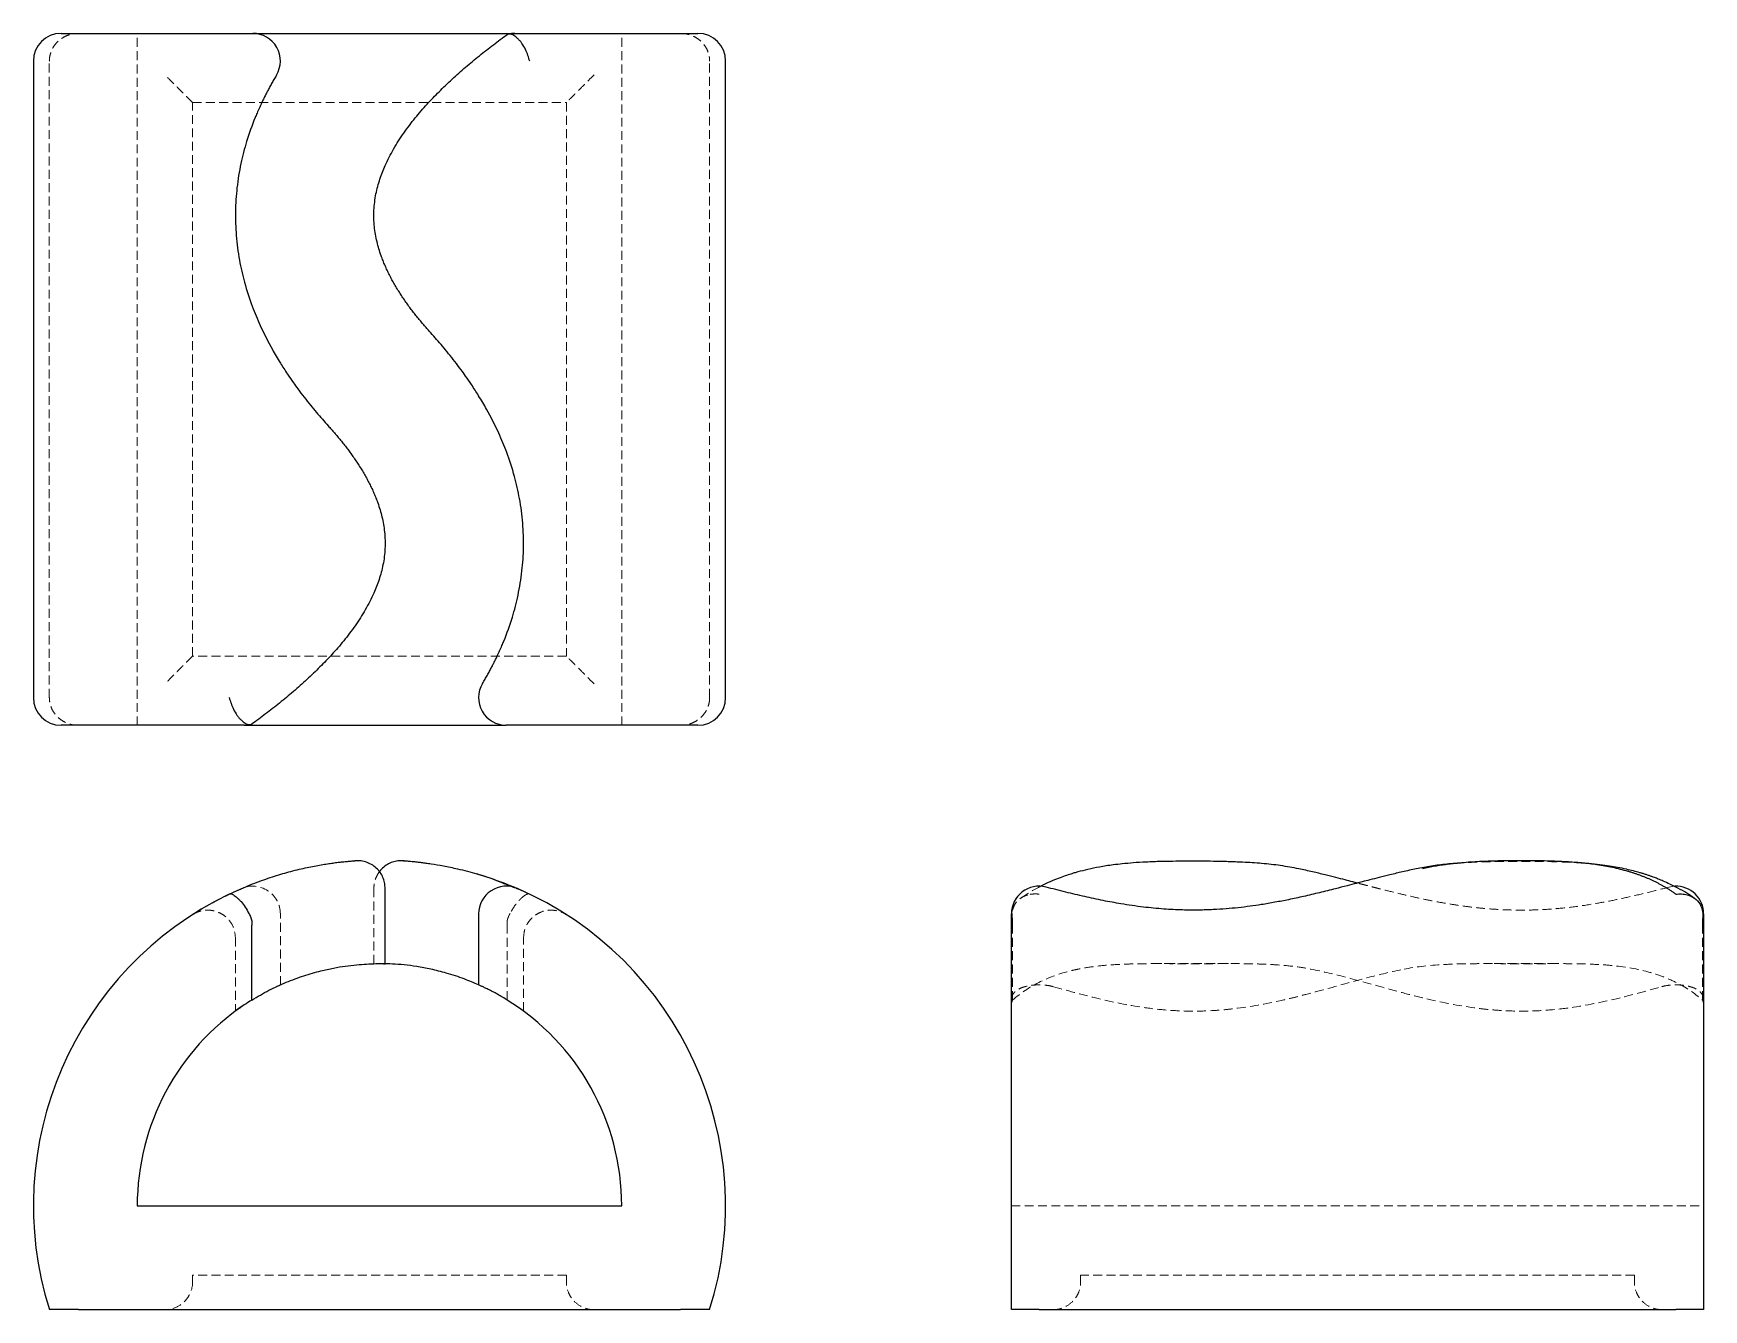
# Model space of a CAD drawing. Header units: millimetres. Extents: x 33 to 273, y 25 to 208.
import ezdxf

# ---------------------------------------------------------------- set-up
doc = ezdxf.new("R2010")
doc.units = ezdxf.units.MM
doc.linetypes.add('HIDDEN', pattern=[1.905, 1.27, -0.635])

msp = doc.modelspace()

# ---------------------------------------------------------------- linework, layer by layer
at = {"color": 7, "linetype": 'Continuous', "lineweight": 25}
for p, q in [((37.42, 207.54), (64.85, 207.54)), ((64.85, 207.54), (102.37, 207.54)), ((101.47, 207.43), (101.46, 207.43)), ((101.7, 207.43), (101.69, 207.43)), ((102.37, 207.54), (128.58, 207.54)), ((33.46, 203.58), (33.46, 112.42)), ((132.54, 112.42), (132.54, 203.58)), ((63.63, 108.46), (37.42, 108.46)), ((63.63, 108.46), (101.15, 108.46)), ((64.3, 108.57), (64.31, 108.57)), ((64.53, 108.57), (64.54, 108.57)), ((128.58, 108.46), (101.15, 108.46)), ((63.09, 85.01), (63.27, 85.09)), ((83.8, 85.12), (83.79, 85.12)), ((83.81, 74.32), (83.81, 85.12)), ((97.19, 81.46), (97.19, 71.27)), ((173.46, 24.79), (173.46, 81.46)), ((272.54, 81.46), (272.54, 80.91)), ((64.72, 80.3), (64.72, 79.84)), ((64.72, 69.12), (64.72, 79.84)), ((272.54, 80.91), (272.54, 24.79)), ((48.32, 39.65), (117.68, 39.65)), ((39.91, 24.79), (126.09, 24.79)), ((177.42, 24.79), (268.58, 24.79))]:
    msp.add_line(p, q, dxfattribs=at)
at = {"color": 7, "linetype": 'HIDDEN', "lineweight": 18}
for p, q in [((48.32, 108.46), (48.32, 207.54)), ((117.68, 108.46), (117.68, 207.54)), ((35.74, 112.42), (35.74, 203.58)), ((130.26, 112.42), (130.26, 203.58)), ((56.25, 118.37), (56.25, 197.63)), ((56.25, 197.63), (109.75, 197.63)), ((109.75, 197.63), (109.75, 118.37)), ((109.75, 118.37), (56.25, 118.37)), ((60.39, 83.73), (61.57, 84.32)), ((60.91, 83.99), (60.86, 83.96)), ((82.19, 85.12), (82.19, 74.32)), ((82.2, 85.12), (82.21, 85.12)), ((104.51, 84.27), (103.25, 84.86)), ((57.24, 81.96), (57.53, 82.14)), ((57.44, 82.08), (57.24, 81.96)), ((68.81, 71.27), (68.81, 81.46)), ((109.72, 81.37), (109.71, 81.37)), ((101.28, 80.3), (101.28, 79.84)), ((101.28, 69.12), (101.28, 79.84)), ((173.61, 80.3), (173.61, 79.84)), ((173.61, 69.12), (173.61, 79.84)), ((272.39, 80.3), (272.39, 79.84)), ((272.39, 69.12), (272.39, 79.84)), ((62.38, 78.05), (62.38, 67.54)), ((62.4, 78.05), (62.41, 78.05)), ((103.6, 78.05), (103.59, 78.05)), ((103.62, 67.55), (103.62, 78.05)), ((204.53, 74.33), (194.51, 74.33)), ((251.47, 74.33), (241.59, 74.33)), ((67.51, 70.66), (68.25, 71.03)), ((97.42, 71.19), (97.19, 71.28)), ((64.26, 68.83), (64.84, 69.19)), ((101.22, 69.15), (101.09, 69.23)), ((173.46, 39.65), (272.54, 39.65)), ((56.25, 29.74), (56.25, 28.75)), ((109.75, 29.74), (56.25, 29.74)), ((109.75, 29.74), (109.75, 28.75)), ((262.63, 29.74), (183.37, 29.74)), ((183.37, 29.74), (183.37, 28.75)), ((262.63, 29.74), (262.63, 28.75))]:
    msp.add_line(p, q, dxfattribs=at)
at = {"color": 7, "linetype": 'HIDDEN', "lineweight": 18, "flags": 128}
for points in [[(101.28, 207.39), (101.28, 207.39)], [(64.72, 108.61), (64.72, 108.61)], [(268.44, 85.42), (268.29, 85.41), (267.58, 85.29)]]:
    msp.add_lwpolyline(points, dxfattribs=at)
at = {"color": 7, "linetype": 'Continuous', "lineweight": 25}
for centre, radius, start, end in [((37.42, 203.58), 3.96, 90, 180), ((64.85, 203.58), 3.96, 329.0919, 90), ((102.37, 203.58), 3.96, 90, 104.0644), ((128.58, 203.58), 3.96, 0, 90), ((37.42, 112.42), 3.96, 180, 270), ((101.15, 112.42), 3.96, 149.0919, 270), ((128.58, 112.42), 3.96, 270, 0), ((63.63, 112.42), 3.96, 270, 284.0644), ((83, 39.65), 49.54, 115.7273, 197.4576), ((101.15, 81.46), 3.96, 66.5275, 180), ((83, 39.65), 49.54, 342.5424, 66.5275), ((177.42, 81.46), 3.96, 75.4273, 180), ((268.58, 81.46), 3.96, 0, 91.9604), ((268.58, 80.91), 3.96, 0, 25.4926), ((83, 39.65), 34.68, 123.955, 180), ((83, 39.65), 34.68, 0, 58.4332)]:
    msp.add_arc(centre, radius, start, end, dxfattribs=at)
at = {"color": 7, "linetype": 'HIDDEN', "lineweight": 18}
for centre, start, end in [((64.85, 81.46), 0, 113.4725), ((177.42, 80.91), 154.4418, 180)]:
    msp.add_arc(centre, 3.96, start, end, dxfattribs=at)
for points, knots in [([(35.74, 203.58), (35.74, 203.85), (35.77, 204.11), (35.88, 204.63), (35.97, 204.89), (36.18, 205.37), (36.31, 205.6), (36.63, 206.03), (36.8, 206.24), (37.19, 206.6), (37.41, 206.76), (37.86, 207.04), (38.1, 207.16), (38.6, 207.35), (38.86, 207.42), (39.38, 207.52), (39.65, 207.54), (39.91, 207.54)], [0, 0, 0, 0, 0.125, 0.125, 0.25, 0.25, 0.375, 0.375, 0.5, 0.5, 0.625, 0.625, 0.75, 0.75, 0.875, 0.875, 1, 1, 1, 1]), ([(101.69, 207.43), (101.68, 207.43), (101.64, 207.44), (101.59, 207.44), (101.53, 207.43), (101.5, 207.43), (101.48, 207.43), (101.47, 207.43)], [0, 0, 0, 0, 0.048475, 0.454603, 0.657553, 0.853259, 1, 1, 1, 1]), ([(126.09, 207.54), (126.35, 207.54), (126.62, 207.52), (127.14, 207.42), (127.4, 207.35), (127.9, 207.16), (128.14, 207.04), (128.59, 206.76), (128.8, 206.6), (129.19, 206.24), (129.37, 206.04), (129.68, 205.61), (129.82, 205.37), (130.03, 204.89), (130.12, 204.64), (130.23, 204.11), (130.26, 203.85), (130.26, 203.58)], [0, 0, 0, 0, 0.125, 0.125, 0.25, 0.25, 0.375, 0.375, 0.5, 0.5, 0.625, 0.625, 0.75, 0.75, 0.875, 0.875, 1, 1, 1, 1]), ([(56.25, 197.63), (56.25, 197.63), (56.16, 197.72), (55.87, 198.01), (55.75, 198.13), (55.45, 198.43), (55.28, 198.6), (54.7, 199.18), (54.23, 199.65), (53.26, 200.62), (52.75, 201.13), (52.29, 201.6)], [0, 0, 0, 0, 0.25, 0.25, 0.375, 0.375, 0.5, 0.5, 0.75, 0.75, 1, 1, 1, 1]), ([(113.71, 201.6), (113.25, 201.13), (112.74, 200.62), (111.77, 199.65), (111.3, 199.18), (110.72, 198.6), (110.55, 198.43), (110.25, 198.13), (110.13, 198.01), (109.84, 197.72), (109.75, 197.63), (109.75, 197.63)], [0, 0, 0, 0, 0.25, 0.25, 0.5, 0.5, 0.625, 0.625, 0.75, 0.75, 1, 1, 1, 1]), ([(56.25, 118.37), (56.25, 118.37), (56.16, 118.28), (55.87, 117.99), (55.75, 117.87), (55.45, 117.57), (55.28, 117.4), (54.7, 116.82), (54.23, 116.35), (53.26, 115.38), (52.75, 114.87), (52.29, 114.4)], [0, 0, 0, 0, 0.25, 0.25, 0.375, 0.375, 0.5, 0.5, 0.75, 0.75, 1, 1, 1, 1]), ([(113.71, 114.4), (113.25, 114.87), (112.74, 115.38), (111.77, 116.35), (111.3, 116.82), (110.72, 117.4), (110.55, 117.57), (110.25, 117.87), (110.13, 117.99), (109.84, 118.28), (109.75, 118.37), (109.75, 118.37)], [0, 0, 0, 0, 0.25, 0.25, 0.5, 0.5, 0.625, 0.625, 0.75, 0.75, 1, 1, 1, 1]), ([(39.91, 108.46), (39.65, 108.46), (39.38, 108.48), (38.86, 108.58), (38.6, 108.65), (38.1, 108.84), (37.86, 108.96), (37.41, 109.24), (37.2, 109.4), (36.81, 109.76), (36.63, 109.96), (36.32, 110.39), (36.18, 110.63), (35.97, 111.11), (35.88, 111.36), (35.77, 111.89), (35.74, 112.15), (35.74, 112.42)], [0, 0, 0, 0, 0.125, 0.125, 0.25, 0.25, 0.375, 0.375, 0.5, 0.5, 0.625, 0.625, 0.75, 0.75, 0.875, 0.875, 1, 1, 1, 1]), ([(130.26, 112.42), (130.26, 112.15), (130.23, 111.89), (130.12, 111.37), (130.03, 111.11), (129.82, 110.63), (129.69, 110.4), (129.37, 109.97), (129.2, 109.76), (128.81, 109.4), (128.59, 109.24), (128.14, 108.96), (127.9, 108.84), (127.4, 108.65), (127.14, 108.58), (126.62, 108.48), (126.35, 108.46), (126.09, 108.46)], [0, 0, 0, 0, 0.125, 0.125, 0.25, 0.25, 0.375, 0.375, 0.5, 0.5, 0.625, 0.625, 0.75, 0.75, 0.875, 0.875, 1, 1, 1, 1]), ([(64.31, 108.57), (64.32, 108.57), (64.36, 108.56), (64.41, 108.56), (64.47, 108.57), (64.5, 108.57), (64.52, 108.57), (64.53, 108.57)], [0, 0, 0, 0, 0.048475, 0.454603, 0.657553, 0.853259, 1, 1, 1, 1]), ([(255.35, 88.71), (255.15, 88.73), (254.45, 88.79), (253.17, 88.85), (251.45, 88.92), (249.51, 88.96), (247.35, 88.98), (245.03, 88.97), (242.66, 88.94), (240.31, 88.88), (238.41, 88.79), (237.34, 88.7), (236.99, 88.67)], [0, 0, 0, 0, 0.037542, 0.127062, 0.222898, 0.326246, 0.436613, 0.552937, 0.675824, 0.803101, 0.935644, 1, 1, 1, 1]), ([(82.99, 87.49), (82.83, 87.26), (82.52, 86.79), (82.25, 85.97), (82.21, 85.4), (82.19, 85.12)], [0, 0, 0, 0, 0.332611, 0.673332, 1, 1, 1, 1]), ([(63.6, 85.21), (63.24, 85.05), (62.48, 84.73), (61.37, 84.21), (60.25, 83.65), (59.19, 83.09), (58.6, 82.76), (58.32, 82.6)], [0, 0, 0, 0, 0.173152, 0.36338, 0.570668, 0.795215, 1, 1, 1, 1]), ([(103.91, 84.17), (103.76, 84.08), (103.58, 83.96), (103.31, 83.71), (103.21, 83.62), (103.02, 83.43), (102.92, 83.32), (102.63, 82.98), (102.43, 82.72), (102.05, 82.14), (101.87, 81.84), (101.7, 81.52)], [0, 0, 0, 0, 0.25, 0.25, 0.375, 0.375, 0.5, 0.5, 0.75, 0.75, 1, 1, 1, 1]), ([(103.62, 84.7), (103.37, 84.8), (102.97, 84.97), (102.64, 85.09), (102.51, 85.13)], [0, 0, 0, 0, 0.626462, 1, 1, 1, 1]), ([(102.73, 85.09), (102.99, 84.98), (103.72, 84.65), (104.54, 84.27), (105.05, 84.01), (105.15, 83.96)], [0, 0, 0, 0, 0.291155, 0.850709, 1, 1, 1, 1]), ([(104.5, 84.28), (104.44, 84.31), (104.35, 84.32), (104.15, 84.29), (104.03, 84.25), (103.9, 84.17)], [0, 0, 0, 0, 0.5, 0.5, 1, 1, 1, 1]), ([(175.78, 84.17), (175.47, 84.08), (175.17, 83.96), (174.78, 83.71), (174.66, 83.62), (174.43, 83.43), (174.32, 83.32), (174.04, 82.98), (173.88, 82.72), (173.65, 82.14), (173.59, 81.84), (173.57, 81.52)], [0, 0, 0, 0, 0.25, 0.25, 0.375, 0.375, 0.5, 0.5, 0.75, 0.75, 1, 1, 1, 1]), ([(177.57, 85.36), (177.51, 85.34), (176.96, 85.07), (176.04, 84.54), (175.2, 83.98), (174.83, 83.73)], [0, 0, 0, 0, 0.055696, 0.578642, 1, 1, 1, 1]), ([(177.42, 84.28), (177.16, 84.31), (176.89, 84.32), (176.34, 84.29), (176.06, 84.25), (175.79, 84.17)], [0, 0, 0, 0, 0.5, 0.5, 1, 1, 1, 1]), ([(267.59, 85.29), (266.66, 85.05), (264.86, 84.59), (262.12, 83.93), (259.47, 83.36), (256.68, 82.85), (253.78, 82.42), (250.83, 82.13), (248.17, 82), (245.81, 81.98), (243.72, 82.05), (241.83, 82.17), (240.08, 82.33), (238.4, 82.54), (236.68, 82.79), (234.93, 83.08), (233.06, 83.44), (231.09, 83.86), (229, 84.35), (227.31, 84.76), (226.09, 85.07), (225.38, 85.25), (224.76, 85.41), (224.22, 85.55), (223.7, 85.69), (223.3, 85.79), (223.05, 85.85), (223, 85.87)], [0, 0, 0, 0, 0.0694, 0.134156, 0.194625, 0.251086, 0.320444, 0.382544, 0.437757, 0.486739, 0.529773, 0.56814, 0.605199, 0.641081, 0.675876, 0.716287, 0.756806, 0.801684, 0.851084, 0.903643, 0.923249, 0.940784, 0.95624, 0.969611, 0.981003, 0.995919, 1, 1, 1, 1]), ([(56.28, 81.37), (56.63, 81.55), (57.29, 81.9), (58.35, 82.03), (59.22, 81.93), (59.98, 81.69), (60.76, 81.27), (61.57, 80.52), (62.24, 79.4), (62.33, 78.49), (62.38, 78.03)], [0, 0, 0, 0, 0.145962, 0.275134, 0.377937, 0.454544, 0.55351, 0.684154, 0.837883, 1, 1, 1, 1]), ([(64.3, 81.52), (64.31, 81.51), (64.32, 81.49), (64.33, 81.48), (64.36, 81.42), (64.39, 81.36), (64.42, 81.3), (64.44, 81.27), (64.45, 81.24), (64.47, 81.21), (64.48, 81.18), (64.49, 81.15), (64.51, 81.12), (64.52, 81.08), (64.53, 81.05), (64.54, 81.02)], [0, 0, 0, 0, 0.0000510711, 0.0000510711, 0.0000510711, 0.0002556414, 0.0002556414, 0.0002556414, 0.0003578121, 0.0003578121, 0.0003578121, 0.0004563346, 0.0004563346, 0.0004563346, 0.0005549925, 0.0005549925, 0.0005549925, 0.0005549925]), ([(101.7, 81.52), (101.69, 81.51), (101.68, 81.49), (101.67, 81.48), (101.64, 81.42), (101.61, 81.36), (101.58, 81.3), (101.56, 81.27), (101.55, 81.24), (101.53, 81.21), (101.52, 81.18), (101.51, 81.15), (101.49, 81.12), (101.48, 81.08), (101.47, 81.05), (101.46, 81.02)], [0, 0, 0, 0, 0.0000510711, 0.0000510711, 0.0000510711, 0.0002556414, 0.0002556414, 0.0002556414, 0.0003578121, 0.0003578121, 0.0003578121, 0.0004563346, 0.0004563346, 0.0004563346, 0.0005549925, 0.0005549925, 0.0005549925, 0.0005549925]), ([(101.7, 81.52), (101.67, 81.48), (101.63, 81.4), (101.56, 81.28), (101.5, 81.15), (101.47, 81.07), (101.46, 81.02)], [0, 0, 0, 0, 0.251633, 0.50189, 0.750364, 1, 1, 1, 1]), ([(103.62, 78.03), (103.66, 78.42), (103.72, 79.18), (104.19, 80.14), (104.73, 80.81), (105.35, 81.32), (106.12, 81.75), (106.97, 81.98), (107.78, 82), (108.45, 81.91), (109.12, 81.71), (109.52, 81.48), (109.72, 81.37)], [0, 0, 0, 0, 0.13883, 0.264721, 0.366627, 0.443404, 0.542961, 0.675128, 0.751399, 0.832277, 0.915816, 1, 1, 1, 1]), ([(109.06, 81.78), (109.27, 81.65), (109.68, 81.39), (109.7, 81.38), (109.72, 81.37)], [0, 0, 0, 0, 0.496936, 1, 1, 1, 1]), ([(173.57, 81.52), (173.57, 81.51), (173.57, 81.49), (173.57, 81.48), (173.56, 81.42), (173.56, 81.36), (173.56, 81.3), (173.56, 81.27), (173.57, 81.24), (173.57, 81.21), (173.57, 81.18), (173.57, 81.15), (173.57, 81.12), (173.57, 81.08), (173.57, 81.05), (173.57, 81.02)], [0, 0, 0, 0, 0.0000510711, 0.0000510711, 0.0000510711, 0.0002556414, 0.0002556414, 0.0002556414, 0.0003578121, 0.0003578121, 0.0003578121, 0.0004563346, 0.0004563346, 0.0004563346, 0.0005549925, 0.0005549925, 0.0005549925, 0.0005549925]), ([(173.57, 81.52), (173.56, 81.48), (173.56, 81.4), (173.56, 81.28), (173.56, 81.15), (173.57, 81.07), (173.57, 81.02)], [0, 0, 0, 0, 0.251633, 0.50189, 0.750364, 1, 1, 1, 1]), ([(272.14, 82.61), (272.18, 82.53), (272.35, 82.2), (272.4, 81.82), (272.43, 81.52)], [0, 0, 0, 0, 0.234388, 1, 1, 1, 1]), ([(272.43, 81.52), (272.43, 81.51), (272.43, 81.49), (272.43, 81.48), (272.44, 81.42), (272.44, 81.36), (272.44, 81.3), (272.44, 81.27), (272.43, 81.24), (272.43, 81.21), (272.43, 81.18), (272.43, 81.15), (272.43, 81.12), (272.43, 81.08), (272.43, 81.05), (272.43, 81.02)], [0, 0, 0, 0, 0.0000510711, 0.0000510711, 0.0000510711, 0.0002556414, 0.0002556414, 0.0002556414, 0.0003578121, 0.0003578121, 0.0003578121, 0.0004563346, 0.0004563346, 0.0004563346, 0.0005549925, 0.0005549925, 0.0005549925, 0.0005549925]), ([(272.43, 81.52), (272.44, 81.48), (272.44, 81.4), (272.44, 81.28), (272.44, 81.15), (272.43, 81.07), (272.43, 81.02)], [0, 0, 0, 0, 0.251633, 0.50189, 0.750364, 1, 1, 1, 1]), ([(82.46, 74.32), (82.43, 74.32), (82.3, 74.32), (82.2, 74.32), (82.21, 74.32), (82.21, 74.32)], [0, 0, 0, 0, 0.181835, 0.689668, 1, 1, 1, 1]), ([(173.61, 69.12), (174.78, 70.12), (176.03, 70.95), (178.7, 72.3), (180.13, 72.83), (182.06, 73.33), (182.45, 73.42), (183.25, 73.59), (183.65, 73.66), (184.88, 73.87), (185.73, 73.98), (187.48, 74.14), (188.39, 74.2), (189.81, 74.26), (190.3, 74.28), (191.28, 74.3), (191.78, 74.31), (193.3, 74.33), (194.34, 74.33), (195.96, 74.33), (196.51, 74.32), (197.6, 74.32), (198.15, 74.32), (199.8, 74.32), (200.91, 74.32), (202.56, 74.32), (203.11, 74.33), (204.19, 74.33), (204.72, 74.33), (206.28, 74.33), (207.29, 74.32), (208.78, 74.28), (209.27, 74.27), (210.22, 74.23), (210.69, 74.2), (212.07, 74.12), (212.96, 74.04), (214.69, 73.83), (215.53, 73.7), (216.34, 73.54)], [0, 0, 0, 0, 0.125, 0.125, 0.25, 0.25, 0.28125, 0.28125, 0.3125, 0.3125, 0.375, 0.375, 0.4375, 0.4375, 0.46875, 0.46875, 0.5, 0.5, 0.5625, 0.5625, 0.59375, 0.59375, 0.625, 0.625, 0.6875, 0.6875, 0.71875, 0.71875, 0.75, 0.75, 0.8125, 0.8125, 0.84375, 0.84375, 0.875, 0.875, 0.9375, 0.9375, 1, 1, 1, 1]), ([(229.66, 73.54), (231.29, 73.86), (232.99, 74.06), (235.73, 74.23), (236.67, 74.27), (238.13, 74.3), (238.63, 74.31), (239.65, 74.32), (240.17, 74.33), (241.75, 74.33), (242.82, 74.33), (244.46, 74.32), (245.02, 74.32), (246.14, 74.32), (246.7, 74.32), (248.36, 74.32), (249.45, 74.32), (251.07, 74.33), (251.61, 74.33), (252.66, 74.33), (253.18, 74.32), (254.69, 74.31), (255.67, 74.29), (257.56, 74.2), (258.48, 74.15), (261.13, 73.9), (262.75, 73.63), (265.05, 73.04), (265.8, 72.81), (267.24, 72.28), (267.94, 71.97), (269.97, 70.95), (271.22, 70.12), (272.39, 69.12)], [0, 0, 0, 0, 0.125, 0.125, 0.1875, 0.1875, 0.21875, 0.21875, 0.25, 0.25, 0.3125, 0.3125, 0.34375, 0.34375, 0.375, 0.375, 0.4375, 0.4375, 0.46875, 0.46875, 0.5, 0.5, 0.5625, 0.5625, 0.625, 0.625, 0.75, 0.75, 0.8125, 0.8125, 0.875, 0.875, 1, 1, 1, 1]), ([(179.46, 71.03), (181.41, 70.48), (183.41, 69.93), (187.57, 68.91), (189.72, 68.45), (193.1, 67.94), (194.25, 67.8), (196.56, 67.61), (197.72, 67.55), (200.04, 67.52), (201.2, 67.54), (202.95, 67.65), (203.53, 67.69), (204.69, 67.8), (205.26, 67.87), (208.11, 68.23), (210.32, 68.65), (213, 69.27), (213.54, 69.4), (214.59, 69.65), (215.11, 69.79), (216.65, 70.19), (217.65, 70.46), (220.6, 71.27), (222.49, 71.81), (226.16, 72.77), (227.94, 73.21), (229.66, 73.54)], [0, 0, 0, 0, 0.125, 0.125, 0.25, 0.25, 0.3125, 0.3125, 0.375, 0.375, 0.4375, 0.4375, 0.46875, 0.46875, 0.5, 0.5, 0.625, 0.625, 0.65625, 0.65625, 0.6875, 0.6875, 0.75, 0.75, 0.875, 0.875, 1, 1, 1, 1]), ([(216.34, 73.54), (218.06, 73.21), (219.82, 72.78), (223.47, 71.82), (225.36, 71.28), (228.32, 70.47), (229.33, 70.19), (231.4, 69.66), (232.45, 69.39), (235.64, 68.66), (237.84, 68.24), (240.7, 67.87), (241.28, 67.8), (242.43, 67.7), (243.01, 67.65), (244.73, 67.55), (245.89, 67.52), (248.19, 67.55), (249.35, 67.6), (251.65, 67.79), (252.81, 67.93), (256.19, 68.43), (258.36, 68.89), (261.5, 69.66), (262.54, 69.93), (264.57, 70.48), (265.56, 70.76), (266.54, 71.03)], [0, 0, 0, 0, 0.125, 0.125, 0.25, 0.25, 0.3125, 0.3125, 0.375, 0.375, 0.5, 0.5, 0.53125, 0.53125, 0.5625, 0.5625, 0.625, 0.625, 0.6875, 0.6875, 0.75, 0.75, 0.875, 0.875, 0.9375, 0.9375, 1, 1, 1, 1]), ([(68.77, 71.27), (68.77, 71.27), (68.77, 71.28), (68.45, 71.13), (68.25, 71.03)], [0, 0, 0, 0, 0.384311, 1, 1, 1, 1]), ([(173.46, 69.2), (173.46, 69.39), (173.5, 69.58), (173.65, 69.93), (173.77, 70.1), (174.08, 70.41), (174.27, 70.56), (174.62, 70.75), (174.75, 70.81), (175.01, 70.92), (175.16, 70.96), (175.6, 71.1), (175.94, 71.17), (176.46, 71.24), (176.64, 71.26), (177, 71.28), (177.19, 71.29), (177.56, 71.29), (177.74, 71.29), (178.11, 71.27), (178.29, 71.25), (178.82, 71.19), (179.15, 71.12), (179.46, 71.03)], [0, 0, 0, 0, 0.125, 0.125, 0.25, 0.25, 0.375, 0.375, 0.4375, 0.4375, 0.5, 0.5, 0.625, 0.625, 0.6875, 0.6875, 0.75, 0.75, 0.8125, 0.8125, 0.875, 0.875, 1, 1, 1, 1]), ([(272.54, 69.2), (272.54, 69.39), (272.5, 69.58), (272.35, 69.93), (272.23, 70.1), (271.92, 70.41), (271.73, 70.56), (271.38, 70.75), (271.25, 70.81), (270.99, 70.92), (270.84, 70.96), (270.4, 71.1), (270.06, 71.17), (269.54, 71.24), (269.36, 71.26), (269, 71.28), (268.81, 71.29), (268.44, 71.29), (268.26, 71.29), (267.89, 71.27), (267.71, 71.25), (267.18, 71.19), (266.85, 71.12), (266.54, 71.03)], [0, 0, 0, 0, 0.125, 0.125, 0.25, 0.25, 0.375, 0.375, 0.4375, 0.4375, 0.5, 0.5, 0.625, 0.625, 0.6875, 0.6875, 0.75, 0.75, 0.8125, 0.8125, 0.875, 0.875, 1, 1, 1, 1]), ([(62.39, 67.54), (62.4, 67.55), (62.44, 67.58), (62.81, 67.84), (63.38, 68.25), (63.95, 68.62), (64.23, 68.81)], [0, 0, 0, 0, 0.234709, 0.488454, 0.746384, 1, 1, 1, 1]), ([(103.6, 67.55), (103.6, 67.54), (103.61, 67.54), (103.42, 67.68), (103.16, 67.87), (102.92, 68.04), (102.85, 68.08)], [0, 0, 0, 0, 0.201329, 0.542202, 0.872902, 1, 1, 1, 1]), ([(56.25, 28.75), (56.25, 28.28), (56.16, 27.78), (55.87, 27.05), (55.75, 26.81), (55.45, 26.36), (55.28, 26.14), (54.7, 25.56), (54.23, 25.26), (53.26, 24.87), (52.75, 24.79), (52.29, 24.79)], [0, 0, 0, 0, 0.25, 0.25, 0.375, 0.375, 0.5, 0.5, 0.75, 0.75, 1, 1, 1, 1]), ([(113.71, 24.79), (113.25, 24.79), (112.74, 24.87), (111.77, 25.26), (111.3, 25.56), (110.72, 26.14), (110.55, 26.36), (110.25, 26.81), (110.13, 27.05), (109.84, 27.78), (109.75, 28.28), (109.75, 28.75)], [0, 0, 0, 0, 0.25, 0.25, 0.5, 0.5, 0.625, 0.625, 0.75, 0.75, 1, 1, 1, 1]), ([(179.4, 24.79), (179.87, 24.79), (180.38, 24.87), (181.35, 25.26), (181.82, 25.56), (182.4, 26.14), (182.57, 26.36), (182.87, 26.81), (182.99, 27.05), (183.28, 27.78), (183.37, 28.28), (183.37, 28.75)], [0, 0, 0, 0, 0.25, 0.25, 0.5, 0.5, 0.625, 0.625, 0.75, 0.75, 1, 1, 1, 1]), ([(266.6, 24.79), (266.13, 24.79), (265.62, 24.87), (264.65, 25.26), (264.18, 25.56), (263.6, 26.14), (263.43, 26.36), (263.13, 26.81), (263.01, 27.05), (262.72, 27.78), (262.63, 28.28), (262.63, 28.75)], [0, 0, 0, 0, 0.25, 0.25, 0.5, 0.5, 0.625, 0.625, 0.75, 0.75, 1, 1, 1, 1])]:
    msp.add_open_spline(points, degree=3, knots=knots, dxfattribs=at)
at = {"color": 7, "linetype": 'Continuous', "lineweight": 25}
for points, knots in [([(90.34, 164.66), (90.19, 164.82), (89.9, 165.15), (89.45, 165.66), (89.01, 166.18), (88.56, 166.73), (88.11, 167.29), (87.66, 167.86), (87.22, 168.45), (86.79, 169.06), (86.36, 169.68), (85.95, 170.31), (85.54, 170.95), (85.15, 171.61), (84.78, 172.27), (84.43, 172.94), (84.1, 173.62), (83.79, 174.31), (83.5, 175), (83.08, 176.11), (82.6, 177.72), (82.22, 179.9), (82.15, 182.22), (82.44, 184.51), (83.01, 186.65), (83.86, 188.81), (85, 191.02), (86.46, 193.29), (88.08, 195.43), (89.78, 197.39), (91.25, 198.92), (92.45, 200.1), (93.39, 200.99), (94.35, 201.86), (95.33, 202.71), (96.31, 203.54), (97.3, 204.35), (98.3, 205.15), (99.3, 205.92), (100.29, 206.66), (100.95, 207.15), (101.28, 207.39)], [0, 0, 0, 0, 0.012522, 0.02536, 0.038486, 0.051872, 0.065488, 0.079307, 0.093296, 0.107426, 0.121664, 0.13598, 0.150341, 0.164717, 0.179084, 0.193421, 0.207708, 0.221927, 0.236063, 0.250101, 0.289461, 0.330875, 0.375228, 0.419849, 0.461505, 0.500311, 0.550837, 0.602208, 0.653352, 0.703059, 0.75006, 0.774803, 0.799717, 0.824755, 0.849873, 0.875029, 0.900181, 0.925291, 0.95032, 0.975234, 1, 1, 1, 1]), ([(101.7, 207.43), (101.67, 207.44), (101.63, 207.44), (101.56, 207.44), (101.5, 207.44), (101.47, 207.43), (101.46, 207.43)], [0, 0, 0, 0, 0.251633, 0.50189, 0.750364, 1, 1, 1, 1]), ([(103.91, 205.22), (103.76, 205.53), (103.58, 205.83), (103.31, 206.22), (103.21, 206.34), (103.02, 206.57), (102.92, 206.68), (102.63, 206.96), (102.43, 207.12), (102.05, 207.35), (101.87, 207.41), (101.7, 207.43)], [0, 0, 0, 0, 0.25, 0.25, 0.375, 0.375, 0.5, 0.5, 0.75, 0.75, 1, 1, 1, 1]), ([(104.5, 203.58), (104.44, 203.84), (104.35, 204.11), (104.15, 204.66), (104.03, 204.94), (103.9, 205.21)], [0, 0, 0, 0, 0.5, 0.5, 1, 1, 1, 1]), ([(68.25, 201.54), (68.13, 201.34), (67.89, 200.94), (67.56, 200.35), (67.25, 199.79), (66.96, 199.25), (66.69, 198.73), (66.44, 198.24), (66.21, 197.77), (66, 197.32), (65.81, 196.9), (65.64, 196.51), (65.48, 196.14), (65.33, 195.8), (64.78, 194.47), (63.97, 192.21), (63.1, 188.85), (62.55, 185.49), (62.33, 182.03), (62.44, 178.55), (62.89, 175.15), (63.66, 171.76), (64.68, 168.64), (66.01, 165.43), (67.38, 162.74), (68.73, 160.44), (69.75, 158.86), (70.6, 157.63), (71.39, 156.52), (72.2, 155.46), (73.09, 154.34), (73.96, 153.28), (74.81, 152.29), (75.38, 151.65), (75.66, 151.34)], [0, 0, 0, 0, 0.0130594, 0.0255289, 0.0374152, 0.0487244, 0.059462, 0.0696329, 0.0792411, 0.0882896, 0.0967812, 0.1047184, 0.1121033, 0.1189383, 0.125225, 0.1913348, 0.2503753, 0.3139863, 0.3752164, 0.4368767, 0.5007441, 0.5598507, 0.6258128, 0.6801099, 0.7510294, 0.7927171, 0.8274133, 0.8549474, 0.8751531, 0.9023447, 0.9284471, 0.9534395, 0.9772988, 1, 1, 1, 1]), ([(97.75, 114.46), (97.87, 114.66), (98.11, 115.06), (98.44, 115.65), (98.75, 116.21), (99.04, 116.75), (99.31, 117.27), (99.56, 117.76), (99.79, 118.23), (100, 118.68), (100.19, 119.1), (100.36, 119.49), (100.52, 119.86), (100.67, 120.2), (101.22, 121.53), (102.03, 123.79), (102.9, 127.15), (103.45, 130.51), (103.67, 133.97), (103.56, 137.45), (103.11, 140.85), (102.34, 144.24), (101.32, 147.36), (99.99, 150.57), (98.62, 153.26), (97.27, 155.56), (96.25, 157.14), (95.4, 158.37), (94.61, 159.48), (93.8, 160.54), (92.91, 161.66), (92.04, 162.72), (91.19, 163.71), (90.62, 164.35), (90.34, 164.66)], [0, 0, 0, 0, 0.013059, 0.025529, 0.037415, 0.048724, 0.059462, 0.069633, 0.079241, 0.08829, 0.096781, 0.104718, 0.112103, 0.118938, 0.125225, 0.191335, 0.250375, 0.313986, 0.375216, 0.436877, 0.500744, 0.559851, 0.625813, 0.68011, 0.751029, 0.792715, 0.82741, 0.854945, 0.875153, 0.902345, 0.928447, 0.953439, 0.977299, 1, 1, 1, 1]), ([(75.66, 151.34), (75.81, 151.18), (76.1, 150.85), (76.55, 150.34), (76.99, 149.82), (77.44, 149.27), (77.89, 148.71), (78.34, 148.14), (78.78, 147.55), (79.21, 146.94), (79.64, 146.32), (80.05, 145.69), (80.46, 145.05), (80.85, 144.39), (81.22, 143.73), (81.57, 143.06), (81.9, 142.38), (82.21, 141.69), (82.5, 141), (82.92, 139.89), (83.4, 138.28), (83.78, 136.1), (83.85, 133.78), (83.56, 131.49), (82.99, 129.35), (82.14, 127.19), (81, 124.98), (79.54, 122.71), (77.92, 120.57), (76.22, 118.61), (74.75, 117.08), (73.55, 115.9), (72.61, 115.01), (71.65, 114.14), (70.67, 113.29), (69.69, 112.46), (68.7, 111.65), (67.7, 110.85), (66.7, 110.08), (65.71, 109.34), (65.05, 108.85), (64.72, 108.61)], [0, 0, 0, 0, 0.012522, 0.025359, 0.038485, 0.051871, 0.065488, 0.079306, 0.093295, 0.107425, 0.121663, 0.135979, 0.150341, 0.164717, 0.179084, 0.193421, 0.207708, 0.221927, 0.236063, 0.250101, 0.289461, 0.330875, 0.375228, 0.419849, 0.461505, 0.500311, 0.550837, 0.602208, 0.653352, 0.703058, 0.75006, 0.774804, 0.799717, 0.824755, 0.849874, 0.87503, 0.900182, 0.925291, 0.95032, 0.975234, 1, 1, 1, 1]), ([(61.5, 112.42), (61.56, 112.16), (61.65, 111.89), (61.85, 111.34), (61.97, 111.06), (62.1, 110.79)], [0, 0, 0, 0, 0.5, 0.5, 1, 1, 1, 1]), ([(62.09, 110.78), (62.24, 110.47), (62.42, 110.17), (62.69, 109.78), (62.79, 109.66), (62.98, 109.43), (63.08, 109.32), (63.37, 109.04), (63.57, 108.88), (63.95, 108.65), (64.13, 108.59), (64.3, 108.57)], [0, 0, 0, 0, 0.25, 0.25, 0.375, 0.375, 0.5, 0.5, 0.75, 0.75, 1, 1, 1, 1]), ([(64.3, 108.57), (64.33, 108.56), (64.37, 108.56), (64.44, 108.56), (64.5, 108.56), (64.53, 108.57), (64.54, 108.57)], [0, 0, 0, 0, 0.251633, 0.50189, 0.750364, 1, 1, 1, 1]), ([(61.5, 84.28), (61.95, 84.49), (62.84, 84.91), (64.17, 85.48), (65.47, 85.99), (66.74, 86.45), (67.97, 86.86), (69.16, 87.22), (70.34, 87.55), (71.51, 87.84), (72.63, 88.1), (73.68, 88.31), (74.65, 88.49), (75.54, 88.63), (76.35, 88.74), (77.07, 88.84), (77.78, 88.92), (78.42, 88.98), (78.92, 89.02), (79.23, 89.05), (79.41, 89.06), (79.46, 89.06), (79.48, 89.07)], [0, 0, 0, 0, 0.061361, 0.121495, 0.180434, 0.238209, 0.294853, 0.350402, 0.404894, 0.46303, 0.518843, 0.5724, 0.623775, 0.673055, 0.720334, 0.765722, 0.809341, 0.864591, 0.916468, 0.949433, 0.981296, 1, 1, 1, 1]), ([(83.81, 85.12), (83.79, 85.34), (83.77, 85.81), (83.58, 86.52), (83.23, 87.23), (82.71, 87.9), (82.04, 88.46), (81.24, 88.85), (80.37, 89.08), (79.78, 89.07), (79.49, 89.07)], [0, 0, 0, 0, 0.098566, 0.207565, 0.326703, 0.454635, 0.589028, 0.726842, 0.864813, 1, 1, 1, 1]), ([(86.51, 89.07), (86.27, 89.07), (85.79, 89.08), (85.05, 88.94), (84.29, 88.65), (83.6, 88.17), (83.15, 87.77), (83, 87.51), (82.99, 87.49)], [0, 0, 0, 0, 0.182079, 0.373309, 0.573229, 0.779967, 0.990312, 1, 1, 1, 1]), ([(86.52, 89.07), (86.5, 89.07), (86.44, 89.07), (86.42, 89.07), (86.46, 89.07), (86.59, 89.06), (86.81, 89.04), (87.09, 89.02), (87.45, 88.99), (87.89, 88.95), (88.4, 88.9), (88.99, 88.83), (89.65, 88.74), (90.68, 88.6), (92.16, 88.35), (93.48, 88.06), (94.17, 87.91)], [0, 0, 0, 0, 0.019729, 0.073599, 0.128041, 0.183497, 0.235814, 0.290353, 0.347387, 0.407309, 0.46979, 0.535017, 0.603156, 0.674352, 0.831351, 1, 1, 1, 1]), ([(214.6, 87.91), (213.73, 88.07), (212.04, 88.39), (209.35, 88.68), (206.85, 88.85), (204.53, 88.93), (202.44, 88.98), (200.38, 89), (198.4, 89), (196.57, 88.98), (194.67, 88.95), (192.78, 88.88), (190.94, 88.77), (189.39, 88.63), (187.78, 88.44), (186.12, 88.19), (184.45, 87.84), (183.26, 87.54), (182.4, 87.3), (181.72, 87.09), (180.86, 86.8), (179.84, 86.41), (178.72, 85.94), (177.95, 85.56), (177.57, 85.36)], [0, 0, 0, 0, 0.0788834, 0.1531683, 0.2237863, 0.2741749, 0.3225656, 0.3689266, 0.412548, 0.4539031, 0.4926271, 0.5454267, 0.592752, 0.6345723, 0.6709373, 0.7277766, 0.778523, 0.8232427, 0.8393097, 0.8605402, 0.8877756, 0.921003, 0.9602243, 1, 1, 1, 1]), ([(236.99, 88.67), (236.59, 88.64), (235.4, 88.55), (233.53, 88.31), (232.12, 88.04), (231.4, 87.91)], [0, 0, 0, 0, 0.2001633, 0.5908178, 1, 1, 1, 1]), ([(268.58, 84.28), (268.45, 84.37), (268.19, 84.55), (267.81, 84.8), (267.42, 85.05), (267.02, 85.28), (266.63, 85.51), (266.23, 85.73), (265.84, 85.93), (265.43, 86.13), (265.03, 86.32), (264.63, 86.5), (264.22, 86.67), (263.81, 86.83), (263.4, 86.99), (262.98, 87.14), (262.57, 87.28), (262.15, 87.41), (261.15, 87.71), (259.58, 88.1), (257.36, 88.49), (255.17, 88.75), (252.8, 88.93), (250.24, 89.03), (247.85, 89.07), (245.95, 89.07), (244.51, 89.06), (243.08, 89.03), (241.3, 88.98), (239.11, 88.87), (237.19, 88.7), (235.8, 88.53), (234.93, 88.41), (234.06, 88.27), (233.18, 88.1), (232.61, 87.98), (232.32, 87.91)], [0, 0, 0, 0, 0.015688, 0.031246, 0.046675, 0.061976, 0.077151, 0.092201, 0.107127, 0.121932, 0.136615, 0.151179, 0.165625, 0.179955, 0.19417, 0.208271, 0.222261, 0.236141, 0.249913, 0.320231, 0.384982, 0.444562, 0.499478, 0.565526, 0.624523, 0.655539, 0.68724, 0.717609, 0.750014, 0.809228, 0.875211, 0.898763, 0.922995, 0.947932, 0.973594, 1, 1, 1, 1]), ([(271.17, 83.73), (270.83, 83.96), (270.08, 84.47), (268.93, 85.12), (267.79, 85.69), (266.86, 86.12), (266.12, 86.42), (265.57, 86.63), (265.14, 86.79), (264.73, 86.93), (264.31, 87.08), (263.86, 87.22), (263.26, 87.4), (262.47, 87.61), (261.41, 87.87), (260.28, 88.1), (259.02, 88.32), (257.65, 88.5), (256.42, 88.63), (255.61, 88.69), (255.35, 88.71)], [0, 0, 0, 0, 0.073982, 0.165819, 0.243357, 0.306699, 0.354187, 0.38863, 0.414134, 0.440393, 0.46782, 0.496424, 0.526215, 0.583747, 0.646267, 0.723278, 0.792519, 0.871352, 0.959999, 1, 1, 1, 1]), ([(94.17, 87.91), (94.64, 87.8), (95.58, 87.58), (96.92, 87.2), (98.19, 86.81), (99.39, 86.41), (100.52, 86), (101.57, 85.58), (102.31, 85.28), (102.68, 85.11), (102.73, 85.09)], [0, 0, 0, 0, 0.148546, 0.293926, 0.436215, 0.575496, 0.711855, 0.845385, 0.976185, 1, 1, 1, 1]), ([(102.51, 85.13), (102.4, 85.17), (102.02, 85.31), (101.47, 85.52), (100.7, 85.84), (99.71, 86.24), (98.43, 86.72), (97.46, 87.03), (96.93, 87.19)], [0, 0, 0, 0, 0.042776, 0.148898, 0.273662, 0.47453, 0.716171, 1, 1, 1, 1]), ([(231.4, 87.91), (230.75, 87.77), (229.52, 87.5), (227.74, 87.07), (226.18, 86.69), (224.86, 86.35), (223.77, 86.07), (222.68, 85.78), (221.41, 85.45), (219.66, 85.01), (217.59, 84.49), (215.36, 83.96), (213.22, 83.5), (211.2, 83.11), (209.36, 82.79), (207.6, 82.54), (205.92, 82.33), (204.17, 82.17), (202.28, 82.05), (200.19, 81.98), (197.83, 82), (195.17, 82.13), (192.22, 82.42), (189.32, 82.85), (186.53, 83.36), (183.88, 83.93), (181.14, 84.59), (179.34, 85.05), (178.41, 85.29)], [0, 0, 0, 0, 0.045526, 0.085192, 0.119166, 0.147572, 0.170504, 0.188028, 0.215497, 0.249454, 0.293934, 0.338062, 0.377973, 0.413699, 0.448955, 0.477324, 0.506578, 0.536792, 0.568073, 0.603159, 0.643095, 0.68811, 0.738741, 0.795289, 0.841321, 0.890622, 0.943418, 1, 1, 1, 1]), ([(223, 85.87), (222.77, 85.93), (222.18, 86.08), (221.14, 86.35), (219.82, 86.69), (218.26, 87.07), (216.48, 87.5), (215.25, 87.77), (214.6, 87.91)], [0, 0, 0, 0, 0.076861, 0.201017, 0.354816, 0.538756, 0.753514, 1, 1, 1, 1]), ([(61.5, 84.28), (61.56, 84.31), (61.65, 84.32), (61.85, 84.29), (61.97, 84.25), (62.1, 84.17)], [0, 0, 0, 0, 0.5, 0.5, 1, 1, 1, 1]), ([(62.09, 84.17), (62.24, 84.08), (62.42, 83.96), (62.69, 83.71), (62.79, 83.62), (62.98, 83.43), (63.08, 83.32), (63.37, 82.98), (63.57, 82.72), (63.95, 82.14), (64.13, 81.84), (64.3, 81.52)], [0, 0, 0, 0, 0.25, 0.25, 0.375, 0.375, 0.5, 0.5, 0.75, 0.75, 1, 1, 1, 1]), ([(268.58, 84.28), (268.84, 84.31), (269.11, 84.32), (269.66, 84.29), (269.94, 84.25), (270.21, 84.17)], [0, 0, 0, 0, 0.5, 0.5, 1, 1, 1, 1]), ([(270.22, 84.17), (270.4, 84.11), (270.78, 83.99), (271.43, 83.6), (271.91, 83.13), (272.1, 82.7), (272.14, 82.61)], [0, 0, 0, 0, 0.219959, 0.439906, 0.883704, 1, 1, 1, 1]), ([(64.3, 81.52), (64.33, 81.48), (64.37, 81.4), (64.44, 81.28), (64.5, 81.15), (64.53, 81.07), (64.54, 81.02)], [0, 0, 0, 0, 0.251633, 0.50189, 0.750364, 1, 1, 1, 1]), ([(64.72, 69.12), (65.54, 69.6), (67.17, 70.56), (69.67, 71.7), (72.17, 72.63), (74.44, 73.28), (76.42, 73.71), (78.13, 74), (79.73, 74.18), (81.23, 74.29), (82.32, 74.33), (83.03, 74.33), (83.44, 74.33), (83.7, 74.32), (83.82, 74.32), (83.8, 74.32), (83.79, 74.32)], [0, 0, 0, 0, 0.098959, 0.197924, 0.299664, 0.401403, 0.478899, 0.556387, 0.635593, 0.714771, 0.805448, 0.851757, 0.898055, 0.943568, 0.98907, 1, 1, 1, 1]), ([(90.34, 73.54), (89.67, 73.68), (88.33, 73.94), (86.48, 74.17), (84.79, 74.29), (83.94, 74.31), (83.51, 74.32)], [0, 0, 0, 0, 0.246352, 0.492651, 0.747432, 1, 1, 1, 1]), ([(97.19, 71.28), (96.52, 71.57), (95.09, 72.19), (92.77, 72.96), (91.09, 73.36), (90.34, 73.54)], [0, 0, 0, 0, 0.332933, 0.704026, 1, 1, 1, 1]), ([(101.15, 69.2), (100.92, 69.34), (100.43, 69.63), (99.71, 70.04), (99.02, 70.41), (98.42, 70.71), (97.92, 70.95), (97.56, 71.12), (97.33, 71.23), (97.19, 71.29), (97.22, 71.28), (97.23, 71.27)], [0, 0, 0, 0, 0.125736, 0.25494, 0.380792, 0.511276, 0.622503, 0.737843, 0.836317, 0.938069, 1, 1, 1, 1]), ([(39.91, 24.79), (39.65, 24.79), (39.38, 24.79), (38.86, 24.79), (38.6, 24.79), (38.1, 24.79), (37.86, 24.79), (37.41, 24.79), (37.2, 24.79), (36.81, 24.79), (36.63, 24.79), (36.32, 24.79), (36.18, 24.79), (35.97, 24.79), (35.88, 24.79), (35.77, 24.79), (35.74, 24.79), (35.74, 24.79)], [0, 0, 0, 0, 0.125, 0.125, 0.25, 0.25, 0.375, 0.375, 0.5, 0.5, 0.625, 0.625, 0.75, 0.75, 0.875, 0.875, 1, 1, 1, 1]), ([(130.26, 24.79), (130.26, 24.79), (130.23, 24.79), (130.12, 24.79), (130.03, 24.79), (129.82, 24.79), (129.69, 24.79), (129.37, 24.79), (129.2, 24.79), (128.81, 24.79), (128.59, 24.79), (128.14, 24.79), (127.9, 24.79), (127.4, 24.79), (127.14, 24.79), (126.62, 24.79), (126.35, 24.79), (126.09, 24.79)], [0, 0, 0, 0, 0.125, 0.125, 0.25, 0.25, 0.375, 0.375, 0.5, 0.5, 0.625, 0.625, 0.75, 0.75, 0.875, 0.875, 1, 1, 1, 1]), ([(177.42, 24.79), (177.15, 24.79), (176.89, 24.79), (176.37, 24.79), (176.11, 24.79), (175.63, 24.79), (175.4, 24.79), (174.97, 24.79), (174.76, 24.79), (174.4, 24.79), (174.24, 24.79), (173.96, 24.79), (173.84, 24.79), (173.65, 24.79), (173.58, 24.79), (173.48, 24.79), (173.46, 24.79), (173.46, 24.79)], [0, 0, 0, 0, 0.125, 0.125, 0.25, 0.25, 0.375, 0.375, 0.5, 0.5, 0.625, 0.625, 0.75, 0.75, 0.875, 0.875, 1, 1, 1, 1]), ([(272.54, 24.79), (272.54, 24.79), (272.52, 24.79), (272.42, 24.79), (272.35, 24.79), (272.16, 24.79), (272.04, 24.79), (271.76, 24.79), (271.6, 24.79), (271.24, 24.79), (271.04, 24.79), (270.61, 24.79), (270.37, 24.79), (269.89, 24.79), (269.64, 24.79), (269.11, 24.79), (268.85, 24.79), (268.58, 24.79)], [0, 0, 0, 0, 0.125, 0.125, 0.25, 0.25, 0.375, 0.375, 0.5, 0.5, 0.625, 0.625, 0.75, 0.75, 0.875, 0.875, 1, 1, 1, 1])]:
    msp.add_open_spline(points, degree=3, knots=knots, dxfattribs=at)
for points in [[(101.41, 207.42), (101.32, 207.4), (101.28, 207.39), (101.28, 207.39)], [(101.46, 207.43), (101.44, 207.43), (101.42, 207.43), (101.41, 207.42)], [(64.54, 108.57), (64.56, 108.57), (64.58, 108.57), (64.59, 108.58)], [(64.59, 108.58), (64.68, 108.6), (64.72, 108.61), (64.72, 108.61)], [(64.54, 81.02), (64.56, 80.98), (64.58, 80.94), (64.59, 80.91)], [(64.59, 80.91), (64.68, 80.72), (64.72, 80.51), (64.72, 80.3)], [(64.72, 69.12), (64.36, 68.89), (63.99, 68.66), (63.63, 68.41)]]:
    msp.add_open_spline(points, degree=3, dxfattribs=at)
at = {"color": 7, "linetype": 'HIDDEN', "lineweight": 18}
for points in [[(101.41, 80.91), (101.32, 80.72), (101.28, 80.51), (101.28, 80.3)], [(101.46, 81.02), (101.44, 80.98), (101.42, 80.94), (101.41, 80.91)], [(173.57, 81.02), (173.57, 80.98), (173.57, 80.94), (173.58, 80.91)], [(173.58, 80.91), (173.6, 80.72), (173.61, 80.51), (173.61, 80.3)], [(272.42, 80.91), (272.4, 80.72), (272.39, 80.51), (272.39, 80.3)], [(272.43, 81.02), (272.43, 80.98), (272.43, 80.94), (272.42, 80.91)], [(173.61, 69.12), (173.51, 68.89), (173.46, 68.66), (173.46, 68.41)], [(272.39, 69.12), (272.49, 68.89), (272.54, 68.66), (272.54, 68.41)]]:
    msp.add_open_spline(points, degree=3, dxfattribs=at)

doc.saveas('drawing.dxf')
